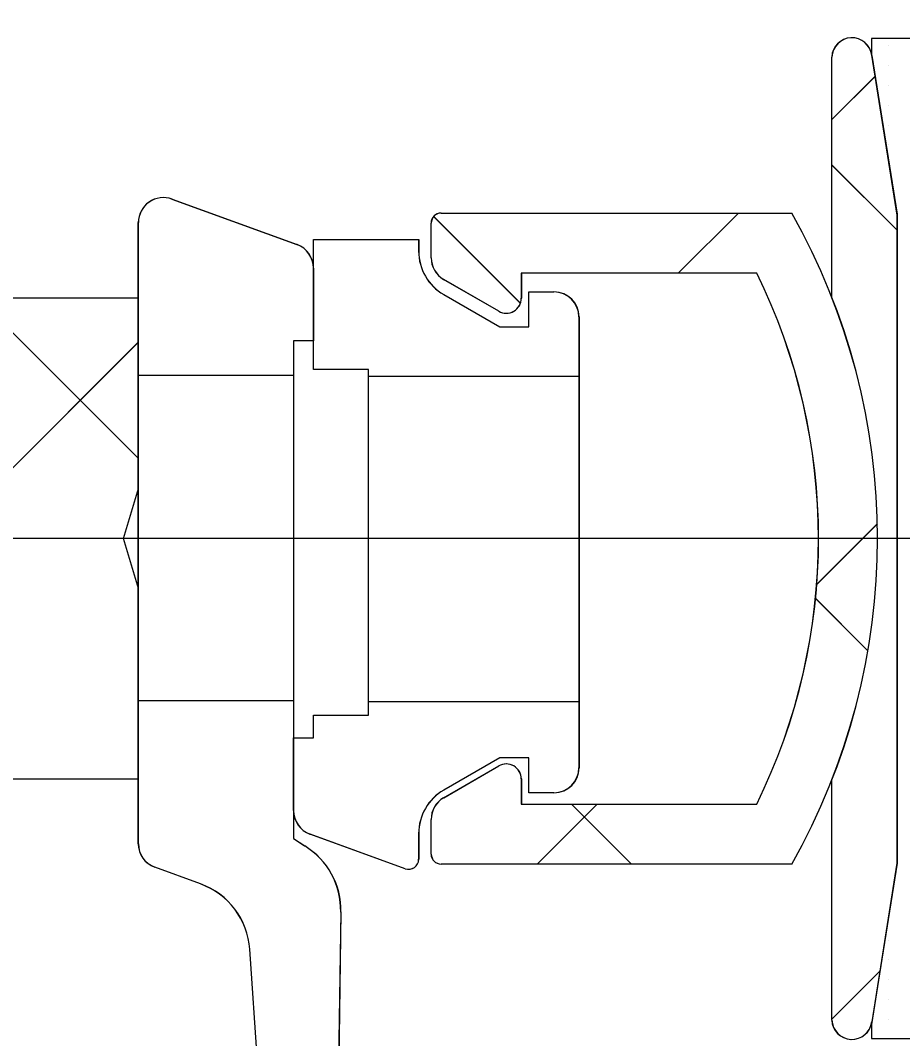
# Model space of a CAD drawing. Extents: x 820 to 5791, y 1495 to 5010.
# Drawn here: x 3796.076 to 3797.837, y 2290.661 to 2292.694 of the extents above; entities that cross this region are included whole.
import ezdxf

# ---------------------------------------------------------------- set-up
doc = ezdxf.new("R2010")
doc.units = 0
doc.header["$LTSCALE"] = 20
doc.layers.get('0').update_dxf_attribs({"linetype": 'CONTINUOUS', "lineweight": 15})
doc.layers.get('DEFPOINTS').update_dxf_attribs({"linetype": 'CONTINUOUS'})
doc.layers.add('_00_TT_PLASTER INTERIOR', color=60, linetype='CONTINUOUS', lineweight=0)
doc.layers.add('ölç', color=63, linetype='CONTINUOUS', lineweight=20)
doc.layers.add('dış ölçü', color=7, linetype='CONTINUOUS', lineweight=20, true_color=0x0d6787)
doc.styles.add('TRS', font='times.ttf', dxfattribs={"width": 0.8})
doc.dimstyles.new('dış ölçü', dxfattribs={"dimtxt": 12, "dimasz": 5, "dimexe": 5, "dimexo": 35, "dimgap": 5, "dimtad": 1, "dimdec": 0, "dimdsep": 46, "dimtxsty": 'TRS', "dimblk": 'DOT', "dimcen": 0, "dimdle": 0.1, "dimclrd": 256, "dimclre": 256, "dimclrt": 73, "dimadec": 0, "dimazin": 0, "dimtfac": 0.3, "dimtdec": 0, "dimtix": 1, "dimtmove": 2, "dimatfit": 3, "dimldrblk": 'DOT', "dimfxl": 1, "dimfxlon": 1, "dimtolj": 1, "dimarcsym": 0})

# ---------------------------------------------------------------- blocks, each defined once
blk = doc.blocks.new('_Dot')
at = {"layer": 'ölç', "color": 0, "lineweight": -2}
blk.add_line((-0.5, 0), (-1, 0), dxfattribs=at)
at = {"layer": 'ölç', "color": 0, "const_width": 0.5}
blk.add_lwpolyline([(-0.25, 0, 1), (0.25, 0, 1)], format="xyb", close=True, dxfattribs=at)
blk = doc.blocks.new('*D182')
at = {"layer": 'DEFPOINTS', "color": 0, "transparency": 16777216}
for p in [(3775.1763, 2906.546), (3814.0035, 2906.546), (3775.1763, 2256.6421)]:
    blk.add_point(p, dxfattribs=at)
at = {"layer": 'dış ölçü', "lineweight": -2, "transparency": 16777216}
for p, q in [((3813.0035, 2906.546), (3819.0035, 2906.546)), ((3814.0035, 2261.6421), (3814.0035, 2901.546)), ((3813.0035, 2256.6421), (3819.0035, 2256.6421))]:
    blk.add_line(p, q, dxfattribs=at)
at = {"layer": 'dış ölçü', "lineweight": -2, "transparency": 16777216, "xscale": 5, "yscale": 5, "zscale": 5}
for p, rotation in [((3814.0035, 2906.546), 90), ((3814.0035, 2256.6421), 270)]:
    blk.add_blockref('_Dot', p, dxfattribs=dict(at, rotation=rotation))
at = {"layer": 'dış ölçü', "color": 73, "transparency": 16777216, "insert": (3802.8997, 2581.5941), "char_height": 12, "attachment_point": 5, "rotation": 90, "style": 'TRS'}
blk.add_mtext('\\A1;650', dxfattribs=at)
blk = doc.blocks.new('*D189')
at = {"layer": 'DEFPOINTS', "color": 0, "transparency": 16777216}
for p in [(4203.4234, 2906.546), (3775.1763, 2256.6421), (5084.1761, 2256.6421)]:
    blk.add_point(p, dxfattribs=at)
at = {"layer": 'dış ölçü', "lineweight": -2, "transparency": 16777216}
for p, q in [((5083.1761, 2906.546), (5089.1761, 2906.546)), ((5084.1761, 2901.546), (5084.1761, 2261.6421)), ((5083.1761, 2256.6421), (5089.1761, 2256.6421))]:
    blk.add_line(p, q, dxfattribs=at)
at = {"layer": 'dış ölçü', "lineweight": -2, "transparency": 16777216, "xscale": 5, "yscale": 5, "zscale": 5}
for p, rotation in [((5084.1761, 2906.546), 90), ((5084.1761, 2256.6421), 270)]:
    blk.add_blockref('_Dot', p, dxfattribs=dict(at, rotation=rotation))
at = {"layer": 'dış ölçü', "color": 73, "transparency": 16777216, "insert": (5073.0722, 2581.5941), "char_height": 12, "attachment_point": 5, "rotation": 90, "style": 'TRS'}
blk.add_mtext('\\A1;650', dxfattribs=at)
blk = doc.blocks.new('*D192')
at = {"layer": 'DEFPOINTS', "color": 0, "transparency": 16777216}
for p in [(4074.8454, 2906.546), (3775.1763, 2339.1054), (4074.8454, 1729.2783)]:
    blk.add_point(p, dxfattribs=at)
at = {"layer": 'dış ölçü', "lineweight": -2, "transparency": 16777216}
for p, q in [((3775.1763, 1730.2783), (3775.1763, 1724.2783)), ((4074.8454, 1730.2783), (4074.8454, 1724.2783)), ((3780.1763, 1729.2783), (4069.8454, 1729.2783))]:
    blk.add_line(p, q, dxfattribs=at)
at = {"layer": 'dış ölçü', "lineweight": -2, "transparency": 16777216, "xscale": 5, "yscale": 5, "zscale": 5, "rotation": 180}
blk.add_blockref('_Dot', (3775.1763, 1729.2783), dxfattribs=at)
at = {"layer": 'dış ölçü', "lineweight": -2, "transparency": 16777216, "xscale": 5, "yscale": 5, "zscale": 5}
blk.add_blockref('_Dot', (4074.8454, 1729.2783), dxfattribs=at)
at = {"layer": 'dış ölçü', "color": 73, "transparency": 16777216, "insert": (3925.0109, 1740.3821), "char_height": 12, "attachment_point": 5, "style": 'TRS'}
blk.add_mtext('\\A1;300', dxfattribs=at)
blk = doc.blocks.new('*D194')
at = {"layer": 'DEFPOINTS', "color": 0, "transparency": 16777216}
for p in [(3790.6665, 2840.1918), (5004.1761, 2840.1918), (3778.1763, 2100.0445)]:
    blk.add_point(p, dxfattribs=at)
at = {"layer": 'dış ölçü', "lineweight": -2, "transparency": 16777216}
for p, q in [((5003.1761, 2840.1918), (5009.1761, 2840.1918)), ((5004.1761, 2105.0445), (5004.1761, 2835.1918)), ((5003.1761, 2100.0445), (5009.1761, 2100.0445))]:
    blk.add_line(p, q, dxfattribs=at)
at = {"layer": 'dış ölçü', "lineweight": -2, "transparency": 16777216, "xscale": 5, "yscale": 5, "zscale": 5}
for p, rotation in [((5004.1761, 2840.1918), 90), ((5004.1761, 2100.0445), 270)]:
    blk.add_blockref('_Dot', p, dxfattribs=dict(at, rotation=rotation))
at = {"layer": 'dış ölçü', "color": 73, "transparency": 16777216, "insert": (4993.0549, 2470.1181), "char_height": 12, "attachment_point": 5, "rotation": 90, "style": 'TRS'}
blk.add_mtext('\\A1;740', dxfattribs=at)
blk = doc.blocks.new('*D198')
at = {"layer": 'DEFPOINTS', "color": 0, "transparency": 16777216}
for p in [(3778.1763, 2310.1918), (3778.1763, 2100.0445), (5004.1761, 2100.0445)]:
    blk.add_point(p, dxfattribs=at)
at = {"layer": 'dış ölçü', "lineweight": -2, "transparency": 16777216}
for p, q in [((5003.1761, 2310.1918), (5009.1761, 2310.1918)), ((5004.1761, 2305.1918), (5004.1761, 2105.0445)), ((5003.1761, 2100.0445), (5009.1761, 2100.0445))]:
    blk.add_line(p, q, dxfattribs=at)
at = {"layer": 'dış ölçü', "lineweight": -2, "transparency": 16777216, "xscale": 5, "yscale": 5, "zscale": 5}
for p, rotation in [((5004.1761, 2310.1918), 90), ((5004.1761, 2100.0445), 270)]:
    blk.add_blockref('_Dot', p, dxfattribs=dict(at, rotation=rotation))
at = {"layer": 'dış ölçü', "color": 73, "transparency": 16777216, "insert": (4993.0722, 2205.1181), "char_height": 12, "attachment_point": 5, "rotation": 90, "style": 'TRS'}
blk.add_mtext('\\A1;210', dxfattribs=at)
blk = doc.blocks.new('HGJFG')
at = {"color": 9}
for p, q in [((-1366.189, -3077.6918), (-1366.8124, -3077.6918)), ((-1366.8124, -3077.6918), (-1366.8124, -3077.725)), ((-1366.1888, -3077.6918), (-1366.8122, -3077.6918)), ((-1366.8122, -3077.6918), (-1366.8122, -3077.725)), ((-1366.7784, -3077.7058), (-1366.7784, -3077.7058)), ((-1366.7782, -3077.7058), (-1366.7782, -3077.7058)), ((-1366.8914, -3078.2083), (-1366.8914, -3077.7288)), ((-1366.8912, -3078.2083), (-1366.8912, -3077.7288)), ((-1366.8124, -3077.725), (-1366.7617, -3078.0447)), ((-1366.8122, -3077.725), (-1366.7614, -3078.0447)), ((-1366.8118, -3077.7253), (-1366.7614, -3078.0423)), ((-1366.8115, -3077.7253), (-1366.7612, -3078.0423)), ((-1366.7784, -3077.7455), (-1366.7784, -3077.7455)), ((-1366.7782, -3077.7455), (-1366.7782, -3077.7455)), ((-1366.8914, -3077.8536), (-1366.8051, -3077.7673)), ((-1366.8912, -3077.8534), (-1366.8049, -3077.7671)), ((-1366.7784, -3077.7852), (-1366.7784, -3077.7852)), ((-1366.7782, -3077.7852), (-1366.7782, -3077.7852)), ((-1366.7784, -3077.8249), (-1366.7784, -3077.8249)), ((-1366.7782, -3077.8249), (-1366.7782, -3077.8249)), ((-1366.7784, -3077.8646), (-1366.7784, -3077.8646)), ((-1366.7782, -3077.8646), (-1366.7782, -3077.8646)), ((-1366.7784, -3077.9043), (-1366.7784, -3077.9043)), ((-1366.7782, -3077.9043), (-1366.7782, -3077.9043)), ((-1366.8914, -3077.944), (-1366.7614, -3078.074)), ((-1366.8912, -3077.9443), (-1366.7612, -3078.0743)), ((-1368.2089, -3078.0123), (-1367.9592, -3078.1032)), ((-1368.2087, -3078.0123), (-1367.959, -3078.1032)), ((-1367.6865, -3078.047), (-1367.5132, -3078.2203)), ((-1367.6863, -3078.0472), (-1367.513, -3078.2205)), ((-1367.6714, -3078.0402), (-1366.9714, -3078.0402)), ((-1367.6712, -3078.0402), (-1366.9712, -3078.0402)), ((-1367.198, -3078.1602), (-1367.078, -3078.0402)), ((-1367.198, -3078.1602), (-1367.078, -3078.0402)), ((-1366.7617, -3078.0447), (-1366.7617, -3079.3405)), ((-1366.7614, -3078.0423), (-1366.7614, -3079.3381)), ((-1366.7614, -3078.0447), (-1366.7614, -3079.3405)), ((-1366.7612, -3078.0423), (-1366.7612, -3079.3381)), ((-1368.276, -3079.2995), (-1368.276, -3078.0593)), ((-1368.2758, -3079.2995), (-1368.2758, -3078.0593)), ((-1367.6914, -3078.1294), (-1367.6914, -3078.0602)), ((-1367.6912, -3078.1294), (-1367.6912, -3078.0602)), ((-1367.9263, -3078.3527), (-1367.9263, -3078.0932)), ((-1367.9263, -3078.0932), (-1367.7163, -3078.0932)), ((-1367.9261, -3078.3527), (-1367.9261, -3078.0932)), ((-1367.9261, -3078.0932), (-1367.7161, -3078.0932)), ((-1367.7163, -3078.0932), (-1367.7163, -3078.1165)), ((-1367.7161, -3078.0932), (-1367.7161, -3078.1165)), ((-1367.9263, -3078.1502), (-1367.9263, -3078.2952)), ((-1367.9261, -3078.1502), (-1367.9261, -3078.2952)), ((-1367.5564, -3078.2362), (-1367.6664, -3078.1727)), ((-1367.5562, -3078.2362), (-1367.6662, -3078.1727)), ((-1367.0414, -3078.1602), (-1367.5114, -3078.1602)), ((-1367.5114, -3078.1602), (-1367.5114, -3078.2102)), ((-1367.0412, -3078.1602), (-1367.5112, -3078.1602)), ((-1367.5112, -3078.1602), (-1367.5112, -3078.2102)), ((-1367.4963, -3078.2677), (-1367.4963, -3078.1977)), ((-1367.4963, -3078.1977), (-1367.4463, -3078.1977)), ((-1367.4961, -3078.2677), (-1367.4961, -3078.1977)), ((-1367.4961, -3078.1977), (-1367.4461, -3078.1977)), ((-1368.2759, -3078.2102), (-1368.6759, -3078.2102)), ((-1368.2757, -3078.2102), (-1368.6757, -3078.2102)), ((-1368.5959, -3078.2102), (-1368.2757, -3078.5304)), ((-1368.5959, -3078.2102), (-1368.2759, -3078.5301)), ((-1368.2759, -3078.5902), (-1368.2759, -3078.2102)), ((-1368.2757, -3078.5902), (-1368.2757, -3078.2102)), ((-1367.6663, -3078.2031), (-1367.5544, -3078.2677)), ((-1367.6661, -3078.2031), (-1367.5541, -3078.2677)), ((-1367.3963, -3078.2477), (-1367.3963, -3079.1477)), ((-1367.3961, -3078.2477), (-1367.3961, -3079.1477)), ((-1367.5544, -3078.2677), (-1367.4963, -3078.2677)), ((-1367.5541, -3078.2677), (-1367.4961, -3078.2677)), ((-1368.7883, -3078.8102), (-1368.2757, -3078.2976)), ((-1368.7883, -3078.8102), (-1368.2759, -3078.2979)), ((-1367.9263, -3078.2952), (-1367.9663, -3078.2952)), ((-1367.9663, -3078.2952), (-1367.9663, -3079.2893)), ((-1367.9261, -3078.2952), (-1367.9661, -3078.2952)), ((-1367.9661, -3078.2952), (-1367.9661, -3079.2893)), ((-1367.8163, -3078.3527), (-1367.9263, -3078.3527)), ((-1367.8161, -3078.3527), (-1367.9261, -3078.3527)), ((-1367.8163, -3079.0427), (-1367.8163, -3078.3527)), ((-1367.8161, -3079.0427), (-1367.8161, -3078.3527)), ((-1367.9663, -3078.3643), (-1368.276, -3078.3643)), ((-1367.9661, -3078.3643), (-1368.2758, -3078.3643)), ((-1367.8163, -3078.3656), (-1367.3963, -3078.3656)), ((-1367.8161, -3078.3656), (-1367.3961, -3078.3656)), ((-1368.3059, -3078.6902), (-1368.2759, -3078.5902)), ((-1368.3057, -3078.6902), (-1368.2757, -3078.5902)), ((-1366.9215, -3078.7818), (-1366.8006, -3078.6609)), ((-1366.9213, -3078.7815), (-1366.8004, -3078.6606)), ((-1368.2759, -3078.7902), (-1368.3059, -3078.6902)), ((-1368.2757, -3078.7902), (-1368.3057, -3078.6902)), ((-1368.2759, -3079.1702), (-1368.2759, -3078.7902)), ((-1368.2757, -3079.1702), (-1368.2757, -3078.7902)), ((-1366.924, -3078.8095), (-1366.8194, -3078.9141)), ((-1366.9238, -3078.8097), (-1366.8192, -3078.9143)), ((-1367.9663, -3079.0143), (-1368.276, -3079.0143)), ((-1367.9661, -3079.0143), (-1368.2758, -3079.0143)), ((-1367.8163, -3079.0156), (-1367.3963, -3079.0156)), ((-1367.8161, -3079.0156), (-1367.3961, -3079.0156)), ((-1367.9263, -3079.0882), (-1367.9263, -3079.0427)), ((-1367.9263, -3079.0427), (-1367.8163, -3079.0427)), ((-1367.9261, -3079.0882), (-1367.9261, -3079.0427)), ((-1367.9261, -3079.0427), (-1367.8161, -3079.0427)), ((-1367.9663, -3079.2332), (-1367.9663, -3079.0882)), ((-1367.9663, -3079.0882), (-1367.9263, -3079.0882)), ((-1367.9661, -3079.2332), (-1367.9661, -3079.0882)), ((-1367.9661, -3079.0882), (-1367.9261, -3079.0882)), ((-1367.5544, -3079.1277), (-1367.6663, -3079.1923)), ((-1367.5541, -3079.1277), (-1367.6661, -3079.1923)), ((-1367.4963, -3079.1277), (-1367.5544, -3079.1277)), ((-1367.4961, -3079.1277), (-1367.5541, -3079.1277)), ((-1367.4963, -3079.1977), (-1367.4963, -3079.1277)), ((-1367.4961, -3079.1977), (-1367.4961, -3079.1277)), ((-1367.6664, -3079.2078), (-1367.5564, -3079.1442)), ((-1367.6662, -3079.2078), (-1367.5562, -3079.1442)), ((-1368.6759, -3079.1702), (-1368.2759, -3079.1702)), ((-1368.6757, -3079.1702), (-1368.2757, -3079.1702)), ((-1367.5114, -3079.1702), (-1367.5114, -3079.2202)), ((-1367.5112, -3079.1702), (-1367.5112, -3079.2202)), ((-1366.8914, -3079.6516), (-1366.8914, -3079.1722)), ((-1366.8912, -3079.6516), (-1366.8912, -3079.1722)), ((-1367.4463, -3079.1977), (-1367.4963, -3079.1977)), ((-1367.4461, -3079.1977), (-1367.4961, -3079.1977)), ((-1367.5114, -3079.2202), (-1367.0414, -3079.2202)), ((-1367.5112, -3079.2202), (-1367.0412, -3079.2202)), ((-1367.48, -3079.3402), (-1367.36, -3079.2202)), ((-1367.48, -3079.3402), (-1367.36, -3079.2202)), ((-1367.4113, -3079.2202), (-1367.2913, -3079.3402)), ((-1367.4113, -3079.2202), (-1367.2913, -3079.3402)), ((-1367.6914, -3079.3202), (-1367.6914, -3079.2511)), ((-1367.6912, -3079.3202), (-1367.6912, -3079.2511)), ((-1367.9663, -3079.2893), (-1367.9439, -3079.3039)), ((-1367.9661, -3079.2893), (-1367.9436, -3079.3039)), ((-1367.7432, -3079.3494), (-1367.9334, -3079.2802)), ((-1367.7429, -3079.3494), (-1367.9332, -3079.2802)), ((-1367.7163, -3079.2789), (-1367.7163, -3079.3306)), ((-1367.7161, -3079.2789), (-1367.7161, -3079.3306)), ((-1368.1519, -3079.3797), (-1368.2432, -3079.3465)), ((-1368.1516, -3079.3797), (-1368.2429, -3079.3465)), ((-1366.9714, -3079.3402), (-1367.6714, -3079.3402)), ((-1366.9712, -3079.3402), (-1367.6712, -3079.3402)), ((-1366.7617, -3079.3405), (-1366.8124, -3079.6602)), ((-1366.7614, -3079.3405), (-1366.8122, -3079.6602)), ((-1366.7614, -3079.3381), (-1366.8118, -3079.6551)), ((-1366.7612, -3079.3381), (-1366.8115, -3079.6551)), ((-1367.8719, -3079.4358), (-1367.8853, -3080.3881)), ((-1367.8717, -3079.4358), (-1367.8851, -3080.3881)), ((-1366.7784, -3079.4521), (-1366.7784, -3079.4521)), ((-1366.7782, -3079.4521), (-1366.7782, -3079.4521)), ((-1366.7784, -3079.4918), (-1366.7784, -3079.4918)), ((-1366.7782, -3079.4918), (-1366.7782, -3079.4918)), ((-1368.0103, -3080.1347), (-1368.0535, -3079.5103)), ((-1368.0101, -3080.1347), (-1368.0533, -3079.5103)), ((-1366.7784, -3079.5315), (-1366.7784, -3079.5315)), ((-1366.7782, -3079.5315), (-1366.7782, -3079.5315)), ((-1366.8914, -3079.6497), (-1366.7957, -3079.5539)), ((-1366.8912, -3079.6495), (-1366.7954, -3079.5537)), ((-1366.7784, -3079.5711), (-1366.7784, -3079.5711)), ((-1366.7782, -3079.5711), (-1366.7782, -3079.5711)), ((-1366.7784, -3079.6108), (-1366.7784, -3079.6108)), ((-1366.7782, -3079.6108), (-1366.7782, -3079.6108)), ((-1366.8124, -3079.6602), (-1366.8124, -3079.6887)), ((-1366.8122, -3079.6602), (-1366.8122, -3079.6887)), ((-1366.7784, -3079.6505), (-1366.7784, -3079.6505)), ((-1366.7782, -3079.6505), (-1366.7782, -3079.6505)), ((-1366.8122, -3079.6887), (-1366.1128, -3079.6887))]:
    blk.add_line(p, q, dxfattribs=at)
at = {"color": 9, "ltscale": 0.5}
for p, q in [((-1361.3368, -3078.6902), (-1391.1909, -3078.6902)), ((-1361.3366, -3078.6902), (-1391.1907, -3078.6902))]:
    blk.add_line(p, q, dxfattribs=at)
at = {"color": 9}
for centre, radius, start, end in [((-1366.8515, -3077.7302), 0.04, 7.0536, 177.9626), ((-1366.8512, -3077.7302), 0.04, 7.0536, 177.9626), ((-1368.226, -3078.0593), 0.05, 70, 180), ((-1368.2258, -3078.0593), 0.05, 70, 180), ((-1367.6714, -3078.0602), 0.02, 90, 180), ((-1367.6712, -3078.0602), 0.02, 90, 180), ((-1368.1203, -3078.6902), 1.32, 330.5001, 29.4999), ((-1368.1201, -3078.6902), 1.32, 330.5001, 29.4999), ((-1367.9763, -3078.1502), 0.05, 0, 70), ((-1367.9761, -3078.1502), 0.05, 0, 70), ((-1367.6163, -3078.1165), 0.1, 180, 240), ((-1367.6161, -3078.1165), 0.1, 180, 240), ((-1367.6414, -3078.1294), 0.05, 180, 240), ((-1367.6412, -3078.1294), 0.05, 180, 240), ((-1368.118, -3078.6902), 1.2, 333.7899, 26.2101), ((-1368.1178, -3078.6902), 1.2, 333.7899, 26.2101), ((-1367.4463, -3078.2477), 0.05, 360, 90), ((-1367.4461, -3078.2477), 0.05, 0, 90), ((-1367.5414, -3078.2102), 0.03, 240, 360), ((-1367.5412, -3078.2102), 0.03, 240, 0), ((-1367.5414, -3079.1702), 0.03, 0, 120), ((-1367.5412, -3079.1702), 0.03, 0, 120), ((-1367.4463, -3079.1477), 0.05, 270.0005, 0), ((-1367.4461, -3079.1477), 0.05, 270.0005, 0), ((-1367.6163, -3079.2789), 0.1, 120, 180), ((-1367.6161, -3079.2789), 0.1, 120, 180), ((-1367.6414, -3079.2511), 0.05, 120, 180), ((-1367.6412, -3079.2511), 0.05, 120, 180), ((-1367.9163, -3079.2332), 0.05, 180, 250), ((-1367.9161, -3079.2332), 0.05, 180, 250), ((-1368.226, -3079.2995), 0.05, 180, 250), ((-1368.2258, -3079.2995), 0.05, 180, 250), ((-1368.0219, -3079.432), 0.15, 358.5403, 58.654), ((-1368.0217, -3079.432), 0.15, 358.5403, 58.654), ((-1367.7363, -3079.3306), 0.02, 250, 0), ((-1367.7361, -3079.3306), 0.02, 250, 0), ((-1367.6714, -3079.3202), 0.02, 180, 270), ((-1367.6712, -3079.3202), 0.02, 180, 270), ((-1368.2032, -3079.5207), 0.15, 3.9567, 70), ((-1368.2029, -3079.5207), 0.15, 3.9567, 70), ((-1366.8515, -3079.6502), 0.04, 182.0374, 352.9464), ((-1366.8512, -3079.6502), 0.04, 182.0374, 352.9464)]:
    blk.add_arc(centre, radius, start, end, dxfattribs=at)

msp = doc.modelspace()

# ---------------------------------------------------------------- block references
at = {"layer": '_00_TT_PLASTER INTERIOR'}
msp.add_blockref('HGJFG', (5164.5872, 5370.3499), dxfattribs=at)

# ---------------------------------------------------------------- dimensions: what is measured, and where the dimension line sits
at = {"layer": 'dış ölçü'}
for base, p1, p2, picture, middle in [((3814.0035, 2906.546), (3775.1763, 2256.6421), (3775.1763, 2906.546), '*D182', (3802.8997, 2581.5941)), ((5084.1761, 2256.6421), (4203.4234, 2906.546), (3775.1763, 2256.6421), '*D189', (5073.0722, 2581.5941)), ((5004.1761, 2840.1918), (3778.1763, 2100.0445), (3790.6665, 2840.1918), '*D194', (4993.0549, 2470.1181)), ((5004.1761, 2100.0445), (3778.1763, 2310.1918), (3778.1763, 2100.0445), '*D198', (4993.0722, 2205.1181))]:
    dim = msp.add_linear_dim(base=base, p1=p1, p2=p2, angle=90, dimstyle='dış ölçü', dxfattribs=at)
    dim.commit()
    dim.dimension.update_dxf_attribs({"geometry": picture, "text_midpoint": middle})
dim = msp.add_linear_dim(base=(4074.8454, 1729.2783), p1=(3775.1763, 2339.1054), p2=(4074.8454, 2906.546), dimstyle='dış ölçü', dxfattribs=at)
dim.commit()
dim.dimension.update_dxf_attribs({"geometry": '*D192', "text_midpoint": (3925.0109, 1740.3821)})

doc.saveas('drawing.dxf')
